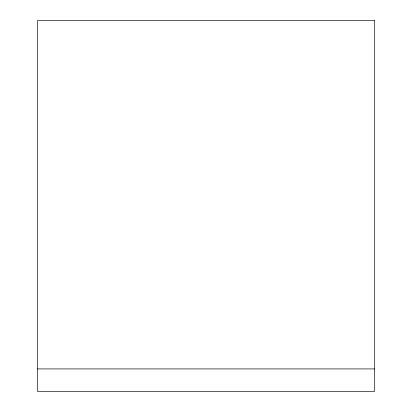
<?xml version="1.0" encoding="UTF-8"?>
<svg xmlns="http://www.w3.org/2000/svg" width="412" height="412" viewBox="0 0 412 412"><rect width="100%" height="100%" fill="white"/><g stroke="black" fill="none" stroke-linecap="round" stroke-linejoin="round"><path stroke-width="0.62" d="M37.456 368.925L374.544 368.925M374.544 20.6L37.456 20.6L37.456 391.4L374.544 391.4L374.544 20.6"/></g></svg>
